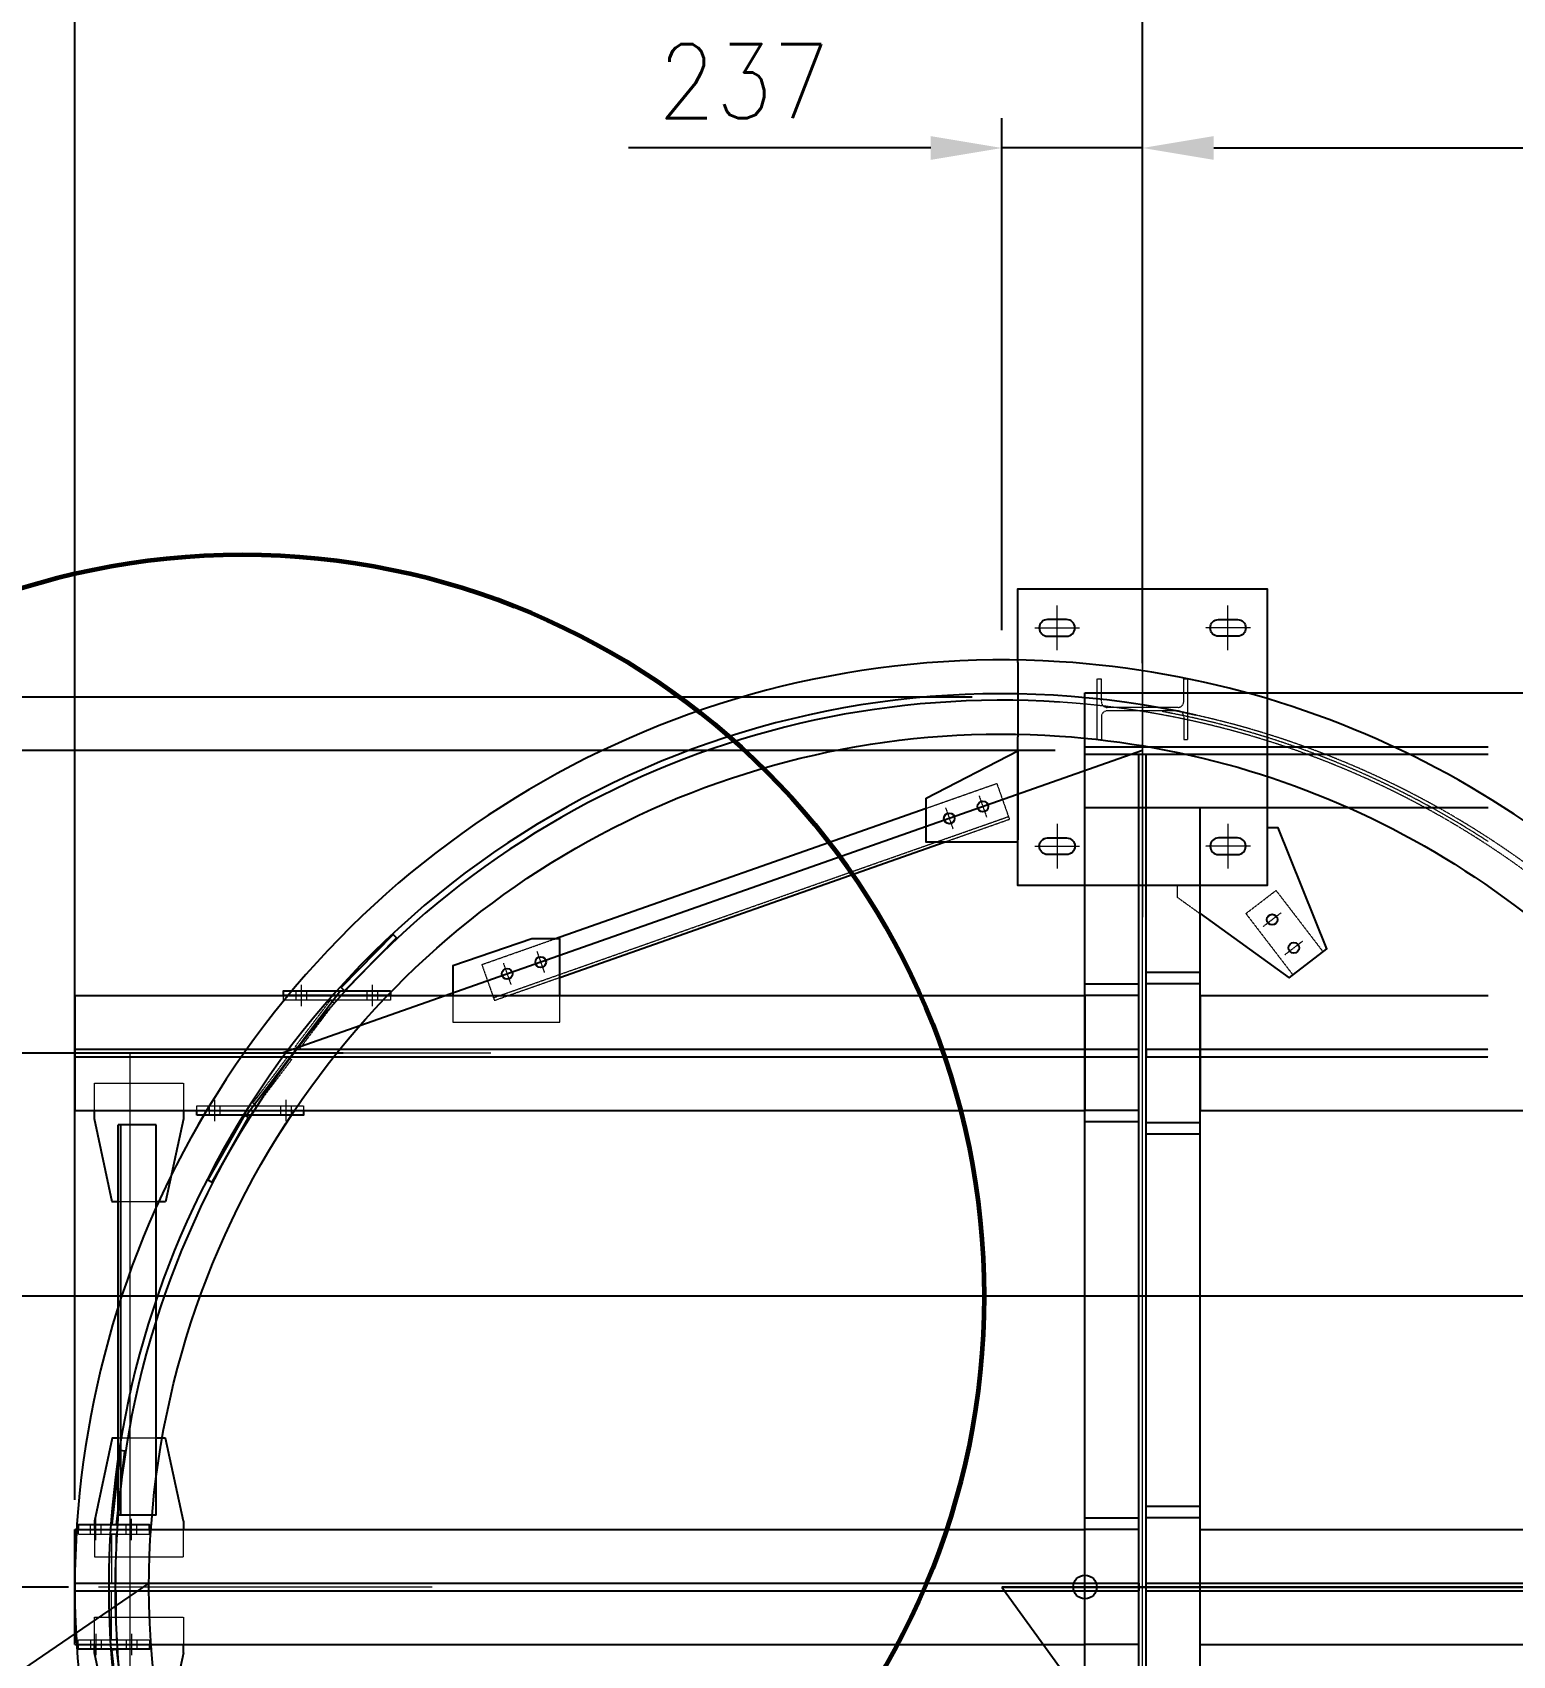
# Model space of a CAD drawing. Header units: millimetres. Extents: x 13669 to 217197, y -88248 to 24578.
# Drawn here: x 61699 to 64193, y 6108 to 8844 of the extents above; entities that cross this region are included whole.
import ezdxf

# ---------------------------------------------------------------- set-up
doc = ezdxf.new("R2010")
doc.units = ezdxf.units.MM
for name, pattern in [('CENTER', [50.8, 31.75, -6.35, 6.35, -6.35]), ('CENTER2', [1.125, 0.75, -0.125, 0.125, -0.125]), ('DASHED2', [0.375, 0.25, -0.125])]:
    doc.linetypes.add(name, pattern=pattern)
for name, color, linetype in [('CHAPA PISO', 3, 'Continuous'), ('SDDIM', 1, 'Continuous'), ('Tx-DDIM', 1, 'Continuous'), ('Tx-EJES', 1, 'CENTER'), ('Tx_DDIM', 1, 'Continuous'), ('Tx_M_EQUIPOS', 4, 'Continuous'), ('Tx_M_EXISTENTES', 8, 'Continuous'), ('Tx_M_OCULTOS', 2, 'DASHED2')]:
    doc.layers.add(name, color=color, linetype=linetype)
for name, color, linetype, lineweight in [('RELEVO', 170, 'Continuous', 30), ('TITULOS', 6, 'Continuous', 60), ('Tx_EJES', 1, 'CENTER2', 5), ('Tx_M_OCULTAS FINO', 1, 'DASHED2', 5)]:
    doc.layers.add(name, color=color, linetype=linetype, lineweight=lineweight)
doc.styles.add('ROMANS', font='romans.shx', dxfattribs={"width": 0.9})
doc.dimstyles.new('ESC 1-50', dxfattribs={"dimscale": 50, "dimtxt": 2.5, "dimasz": 2.4, "dimexe": 1, "dimexo": 1, "dimgap": 1, "dimtad": 1, "dimdec": 0, "dimtxsty": 'ROMANS', "dimcen": 2.5, "dimclrd": 256, "dimclre": 256, "dimclrt": 3, "dimadec": 0, "dimazin": 2, "dimtfac": 0.5, "dimtdec": 0, "dimtmove": 0, "dimatfit": 3, "dimfxl": 1, "dimtfill": 1, "dimtfillclr": 256, "dimtolj": 2, "dimlwd": -1, "dimarcsym": 0})

# ---------------------------------------------------------------- blocks, each defined once
blk = doc.blocks.new('*D100')
at = {"layer": 'Defpoints', "color": 0, "transparency": 16777216}
for p in [(63569.7, 8649), (65799.7, 8649), (65799.7, 7888.2)]:
    blk.add_point(p, dxfattribs=at)
at = {"layer": 'Tx_DDIM', "lineweight": -2, "transparency": 16777216}
blk.add_line((65799.7, 7938.2), (65799.7, 8699), dxfattribs=at)
at = {"layer": 'Tx_DDIM', "transparency": 16777216}
blk.add_line((63689.7, 8649), (65679.7, 8649), dxfattribs=at)
for points in [[(63689.7, 8669), (63689.7, 8629), (63569.7, 8649)], [(65679.7, 8669), (65679.7, 8629), (65799.7, 8649)]]:
    blk.add_solid(points, dxfattribs=at)
at = {"layer": 'Tx_DDIM', "color": 3, "transparency": 16777216, "insert": (64634.7, 8761.5), "char_height": 125, "attachment_point": 5, "style": 'ROMANS', "bg_fill": 3, "box_fill_scale": 1.1, "bg_fill_color": 256, "bg_fill_true_color": 13158600, "bg_fill_transparency": 0}
blk.add_mtext('\\A2;2230', dxfattribs=at)
blk = doc.blocks.new('*D103')
at = {"layer": 'Defpoints', "color": 0, "transparency": 16777216}
for p in [(74629.7, 8957.1), (74629.7, 7888.2), (63569.7, 7730.7)]:
    blk.add_point(p, dxfattribs=at)
at = {"layer": 'Tx_DDIM', "lineweight": -2, "transparency": 16777216}
for p, q in [((63569.7, 7780.7), (63569.7, 9007.1)), ((74629.7, 7938.2), (74629.7, 9007.1))]:
    blk.add_line(p, q, dxfattribs=at)
at = {"layer": 'Tx_DDIM', "transparency": 16777216}
blk.add_line((63689.7, 8957.1), (74509.7, 8957.1), dxfattribs=at)
for points in [[(63689.7, 8977.1), (63689.7, 8937.1), (63569.7, 8957.1)], [(74509.7, 8977.1), (74509.7, 8937.1), (74629.7, 8957.1)]]:
    blk.add_solid(points, dxfattribs=at)
at = {"layer": 'Tx_DDIM', "color": 3, "transparency": 16777216, "insert": (69099.7, 9069.6), "char_height": 125, "attachment_point": 5, "style": 'ROMANS', "bg_fill": 3, "box_fill_scale": 1.1, "bg_fill_color": 256, "bg_fill_true_color": 13158600, "bg_fill_transparency": 0}
blk.add_mtext('\\A2;11060', dxfattribs=at)
blk = doc.blocks.new('*D104')
at = {"layer": 'Defpoints', "color": 0, "transparency": 16777216}
for p in [(63569.7, 8957.1), (63569.7, 7730.7), (61770.2, 6320.7)]:
    blk.add_point(p, dxfattribs=at)
at = {"layer": 'Tx_DDIM', "lineweight": -2, "transparency": 16777216}
for p, q in [((61770.2, 6370.7), (61770.2, 9007.1)), ((63569.7, 7780.7), (63569.7, 9007.1))]:
    blk.add_line(p, q, dxfattribs=at)
at = {"layer": 'Tx_DDIM', "transparency": 16777216}
blk.add_line((61890.2, 8957.1), (63449.7, 8957.1), dxfattribs=at)
for points in [[(61890.2, 8977.1), (61890.2, 8937.1), (61770.2, 8957.1)], [(63449.7, 8977.1), (63449.7, 8937.1), (63569.7, 8957.1)]]:
    blk.add_solid(points, dxfattribs=at)
at = {"layer": 'Tx_DDIM', "color": 3, "transparency": 16777216, "insert": (62670, 9069.6), "char_height": 125, "attachment_point": 5, "style": 'ROMANS', "bg_fill": 3, "box_fill_scale": 1.1, "bg_fill_color": 256, "bg_fill_true_color": 13158600, "bg_fill_transparency": 0}
blk.add_mtext('\\A2;1800', dxfattribs=at)
blk = doc.blocks.new('*D106')
at = {"layer": 'Defpoints', "color": 0, "transparency": 16777216}
for p in [(63472.7, 7633.7), (61071.7, 7123.7), (62272.7, 7123.7)]:
    blk.add_point(p, dxfattribs=at)
at = {"layer": 'Tx_DDIM', "lineweight": -2, "transparency": 16777216}
for p, q in [((63422.7, 7633.7), (61021.7, 7633.7)), ((62222.7, 7123.7), (61021.7, 7123.7))]:
    blk.add_line(p, q, dxfattribs=at)
at = {"layer": 'Tx_DDIM', "transparency": 16777216}
blk.add_line((61071.7, 7513.7), (61071.7, 7243.7), dxfattribs=at)
for points in [[(61051.7, 7513.7), (61091.7, 7513.7), (61071.7, 7633.7)], [(61051.7, 7243.7), (61091.7, 7243.7), (61071.7, 7123.7)]]:
    blk.add_solid(points, dxfattribs=at)
at = {"layer": 'Tx_DDIM', "color": 3, "transparency": 16777216, "insert": (60959.2, 7378.7), "char_height": 125, "attachment_point": 5, "rotation": 90, "style": 'ROMANS', "bg_fill": 3, "box_fill_scale": 1.1, "bg_fill_color": 256, "bg_fill_true_color": 13158600, "bg_fill_transparency": 0}
blk.add_mtext('\\A2;510', dxfattribs=at)
blk = doc.blocks.new('*D107')
at = {"layer": 'Defpoints', "color": 0, "transparency": 16777216}
for p in [(62272.7, 7123.7), (61071.7, 6223.7), (61809.8, 6223.7)]:
    blk.add_point(p, dxfattribs=at)
at = {"layer": 'Tx_DDIM', "lineweight": -2, "transparency": 16777216}
for p, q in [((62222.7, 7123.7), (61021.7, 7123.7)), ((61759.8, 6223.7), (61021.7, 6223.7))]:
    blk.add_line(p, q, dxfattribs=at)
at = {"layer": 'Tx_DDIM', "transparency": 16777216}
blk.add_line((61071.7, 7003.7), (61071.7, 6343.7), dxfattribs=at)
for points in [[(61051.7, 7003.7), (61091.7, 7003.7), (61071.7, 7123.7)], [(61051.7, 6343.7), (61091.7, 6343.7), (61071.7, 6223.7)]]:
    blk.add_solid(points, dxfattribs=at)
at = {"layer": 'Tx_DDIM', "color": 3, "transparency": 16777216, "insert": (60959.2, 6673.7), "char_height": 125, "attachment_point": 5, "rotation": 90, "style": 'ROMANS', "bg_fill": 3, "box_fill_scale": 1.1, "bg_fill_color": 256, "bg_fill_true_color": 13158600, "bg_fill_transparency": 0}
blk.add_mtext('\\A2;900', dxfattribs=at)
blk = doc.blocks.new('*D108')
at = {"layer": 'Defpoints', "color": 0, "transparency": 16777216}
for p in [(61809.8, 6223.7), (61071.7, 5323.7), (61753.2, 5323.7)]:
    blk.add_point(p, dxfattribs=at)
at = {"layer": 'Tx_DDIM', "lineweight": -2, "transparency": 16777216}
for p, q in [((61759.8, 6223.7), (61021.7, 6223.7)), ((61703.2, 5323.7), (61021.7, 5323.7))]:
    blk.add_line(p, q, dxfattribs=at)
at = {"layer": 'Tx_DDIM', "transparency": 16777216}
blk.add_line((61071.7, 6103.7), (61071.7, 5443.7), dxfattribs=at)
for points in [[(61051.7, 6103.7), (61091.7, 6103.7), (61071.7, 6223.7)], [(61051.7, 5443.7), (61091.7, 5443.7), (61071.7, 5323.7)]]:
    blk.add_solid(points, dxfattribs=at)
at = {"layer": 'Tx_DDIM', "color": 3, "transparency": 16777216, "insert": (60959.2, 5773.7), "char_height": 125, "attachment_point": 5, "rotation": 90, "style": 'ROMANS', "bg_fill": 3, "box_fill_scale": 1.1, "bg_fill_color": 256, "bg_fill_true_color": 13158600, "bg_fill_transparency": 0}
blk.add_mtext('\\A2;900', dxfattribs=at)
blk = doc.blocks.new('*D93')
at = {"layer": 'Defpoints', "color": 0, "transparency": 16777216}
for p in [(62130.1, 7633.7), (60636.8, 3618.7), (63134.8, 3618.7)]:
    blk.add_point(p, dxfattribs=at)
at = {"layer": 'SDDIM', "lineweight": -2, "transparency": 16777216}
for p, q in [((62080.1, 7633.7), (60586.8, 7633.7)), ((63084.8, 3618.7), (60586.8, 3618.7))]:
    blk.add_line(p, q, dxfattribs=at)
at = {"layer": 'SDDIM', "transparency": 16777216}
blk.add_line((60636.8, 7513.7), (60636.8, 3738.7), dxfattribs=at)
for points in [[(60616.8, 7513.7), (60656.8, 7513.7), (60636.8, 7633.7)], [(60616.8, 3738.7), (60656.8, 3738.7), (60636.8, 3618.7)]]:
    blk.add_solid(points, dxfattribs=at)
at = {"layer": 'SDDIM', "color": 3, "transparency": 16777216, "insert": (60524.3, 5626.2), "char_height": 125, "attachment_point": 5, "rotation": 90, "style": 'ROMANS', "bg_fill": 3, "box_fill_scale": 1.1, "bg_fill_color": 256, "bg_fill_true_color": 13158600, "bg_fill_transparency": 0}
blk.add_mtext('\\A2;4015', dxfattribs=at)
blk = doc.blocks.new('*D89')
at = {"layer": 'Defpoints', "color": 0, "transparency": 16777216}
for p in [(63569.7, 8649), (63569.7, 8393.9), (63332.7, 7786.2)]:
    blk.add_point(p, dxfattribs=at)
at = {"layer": 'SDDIM', "lineweight": -2, "transparency": 16777216}
for p, q in [((63332.7, 7836.2), (63332.7, 8699)), ((63569.7, 8443.9), (63569.7, 8699))]:
    blk.add_line(p, q, dxfattribs=at)
at = {"layer": 'SDDIM', "transparency": 16777216}
for p, q in [((63212.7, 8649), (62703.4, 8649)), ((63569.7, 8649), (63332.7, 8649)), ((63689.7, 8649), (63809.7, 8649))]:
    blk.add_line(p, q, dxfattribs=at)
for points in [[(63212.7, 8669), (63212.7, 8629), (63332.7, 8649)], [(63689.7, 8669), (63689.7, 8629), (63569.7, 8649)]]:
    blk.add_solid(points, dxfattribs=at)
at = {"layer": 'SDDIM', "color": 3, "transparency": 16777216, "insert": (62898.1, 8761.5), "char_height": 125, "attachment_point": 5, "style": 'ROMANS', "bg_fill": 3, "box_fill_scale": 1.1, "bg_fill_color": 256, "bg_fill_true_color": 13158600, "bg_fill_transparency": 0}
blk.add_mtext('\\A2;237', dxfattribs=at)
blk = doc.blocks.new('*D91')
at = {"layer": 'Defpoints', "color": 0, "transparency": 16777216}
for p in [(63332.7, 7723.7), (60288.5, 6223.7), (61690.5, 6223.7)]:
    blk.add_point(p, dxfattribs=at)
at = {"layer": 'SDDIM', "lineweight": -2, "transparency": 16777216}
for p, q in [((63282.7, 7723.7), (60238.5, 7723.7)), ((61640.5, 6223.7), (60238.5, 6223.7))]:
    blk.add_line(p, q, dxfattribs=at)
at = {"layer": 'SDDIM', "transparency": 16777216}
blk.add_line((60288.5, 7603.7), (60288.5, 6343.7), dxfattribs=at)
for points in [[(60268.5, 7603.7), (60308.5, 7603.7), (60288.5, 7723.7)], [(60268.5, 6343.7), (60308.5, 6343.7), (60288.5, 6223.7)]]:
    blk.add_solid(points, dxfattribs=at)
at = {"layer": 'SDDIM', "color": 3, "transparency": 16777216, "insert": (60176, 6973.7), "char_height": 125, "attachment_point": 5, "rotation": 90, "style": 'ROMANS', "bg_fill": 3, "box_fill_scale": 1.1, "bg_fill_color": 256, "bg_fill_true_color": 13158600, "bg_fill_transparency": 0}
blk.add_mtext('\\A2;1500', dxfattribs=at)
blk = doc.blocks.new('W150x18')
for p, q in [((-51, 0), (-51, -7.1)), ((-51, 0), (51, 0)), ((51, 0), (51, -7.1)), ((-12.9, -7.1), (-51, -7.1)), ((-2.9, -135.9), (-2.9, -17.1)), ((2.9, -135.9), (2.9, -17.1)), ((12.9, -7.1), (51, -7.1)), ((-51, -145.9), (-51, -153)), ((-12.9, -145.9), (-51, -145.9)), ((-51, -153), (51, -153)), ((12.9, -145.9), (51, -145.9)), ((51, -145.9), (51, -153))]:
    blk.add_line(p, q)
for centre, start, end in [((-12.9, -17.1), 0, 90), ((12.9, -17.1), 90, 180), ((-12.9, -135.9), 270, 0), ((12.9, -135.9), 180, 270)]:
    blk.add_arc(centre, 10, start, end)

msp = doc.modelspace()

# ---------------------------------------------------------------- linework, layer by layer
at = {"layer": 'Tx-DDIM'}
msp.add_circle((63472.725693, 6223.7061041), 20, dxfattribs=at)
at = {"layer": 'Tx_EJES'}
for p, q in [((63713.725693, 7509.9150272), (63713.725693, 7434.5150272)), ((63751.425693, 7472.2150272), (63676.025693, 7472.2150272)), ((63773.1506807, 7337.0135229), (63803.3127265, 7360.1273931)), ((63809.6462652, 7289.3892401), (63839.808311, 7312.5031103)), ((63472.725693, 6203.7061041), (63472.725693, 6243.7061041))]:
    msp.add_line(p, q, dxfattribs=at)
msp.add_lwpolyline([(64152.2537711, 7480.0395509, 0.0994580369), (63603.445693, 7699.0740859)], format="xyb", dxfattribs=at)
at = {"layer": 'Tx_M_EQUIPOS'}
for p, q in [((63666.7256929, 3875.6061042), (63666.7256929, 7536.7061041)), ((63666.7256929, 7220.7061041), (64152.2537711, 7220.7061041)), ((63666.7256929, 7220.7061041), (63666.7256929, 7026.7061041)), ((63666.7256929, 7026.7061041), (65702.725693, 7026.7061041)), ((63666.7256929, 6320.7061041), (65702.725693, 6320.7061041)), ((63666.7256929, 6126.7061041), (63666.7256929, 6320.7061041)), ((63666.7256929, 6126.7061041), (65702.725693, 6126.7061041))]:
    msp.add_line(p, q, dxfattribs=at)
msp.add_lwpolyline([(63666.7256929, 7358.5726108), (63816.6480713, 7250.6597331), (63880.1471151, 7299.3205124), (63798.1295081, 7503.0409473), (63779.725693, 7503.0409473), (63779.725693, 7406.215027), (63680.129508, 7406.215027)], dxfattribs=at)
msp.add_lwpolyline([(63713.7256929, 7458.2150269), (63729.7256929, 7458.2150269, 1), (63729.7256929, 7486.2150269), (63713.7256929, 7486.2150269), (63697.7256929, 7486.2150269, 1), (63697.7256929, 7458.2150269)], format="xyb", close=True, dxfattribs=at)
for centre in [(63788.2317036, 7348.570458), (63824.7272881, 7300.9461752)]:
    msp.add_circle(centre, 9, dxfattribs=at)
at = {"layer": 'Tx_M_OCULTAS FINO'}
for p, q in [((63743.9242093, 7358.7117572), (63794.7234444, 7397.6403806)), ((63794.7234444, 7397.6403806), (63873.7972107, 7294.4544344)), ((63743.9242093, 7358.7117572), (63822.9979756, 7255.525811))]:
    msp.add_line(p, q, dxfattribs=at)
msp.add_lwpolyline([(63666.7256929, 7406.215027), (63628.3223358, 7406.215027), (63628.3223358, 7386.215027), (63666.7256929, 7358.5726108)], dxfattribs=at)
at = {"layer": 'Tx_M_OCULTOS'}
for p, q in [((63666.7256929, 7130.0061041), (64152.2537711, 7130.0061041)), ((63666.7256929, 7117.4061041), (64152.2537711, 7117.4061041)), ((63472.7256929, 6230.0061041), (63563.4256929, 6230.0061041)), ((63472.7256929, 6217.4061041), (63563.4256929, 6217.4061041)), ((63563.4256929, 6230.0061041), (63563.4256929, 6217.4061041)), ((63576.0256929, 6230.0061041), (63666.7256929, 6230.0061041)), ((63576.0256929, 6217.4061041), (63576.0256929, 6230.0061041)), ((63576.0256929, 6217.4061041), (63666.7256929, 6217.4061041)), ((63666.7256929, 6230.0061041), (65702.725693, 6230.0061041)), ((63666.7256929, 6217.4061041), (65702.725693, 6217.4061041)), ((63563.4256928, 6126.706104), (63472.7256928, 6126.706104))]:
    msp.add_line(p, q, dxfattribs=at)

# ---------------------------------------------------------------- dimensions: what is measured, and where the dimension line sits
at = {"layer": 'Tx_DDIM'}
dim = msp.add_linear_dim(base=(65799.725693, 8648.997096), p1=(63569.725693, 8648.997096), p2=(65799.725693, 7888.2061041), dimstyle='ESC 1-50', dxfattribs=at)
dim.commit()
dim.dimension.update_dxf_attribs({"geometry": '*D100', "text_midpoint": (64634.7256931, 8648.997096), "dimtype": 160})

# ---------------------------------------------------------------- next in the draw order: dimensions: what is measured, and where the dimension line sits
dim = msp.add_linear_dim(base=(74629.725693, 8957.1278381), p1=(63569.725693, 7730.7061041), p2=(74629.725693, 7888.2061041), dimstyle='ESC 1-50', dxfattribs=at)
dim.commit()
dim.dimension.update_dxf_attribs({"geometry": '*D103', "text_midpoint": (69099.725693, 9069.6278381)})

# ---------------------------------------------------------------- next in the draw order: linework, layer by layer
at = {"layer": 'Tx-DDIM'}
msp.add_line((63779.725693, 7755.7495924), (63779.725693, 7628.0412672), dxfattribs=at)
at = {"layer": 'Tx_EJES'}
for p, q in [((63713.725693, 7802.5150243), (63713.725693, 7877.9150243)), ((63751.425693, 7840.2150243), (63676.025693, 7840.2150243))]:
    msp.add_line(p, q, dxfattribs=at)
at = {"layer": 'Tx_M_EQUIPOS'}
msp.add_lwpolyline([(63713.7256932, 7826.2150243), (63697.7256932, 7826.2150243, -1), (63697.7256932, 7854.2150243), (63713.7256932, 7854.2150243), (63729.7256932, 7854.2150243, -1), (63729.7256932, 7826.2150243)], format="xyb", close=True, dxfattribs=at)

# ---------------------------------------------------------------- next in the draw order: dimensions: what is measured, and where the dimension line sits
at = {"layer": 'Tx_DDIM'}
dim = msp.add_linear_dim(base=(63569.7256930165, 8957.1278380546), p1=(61770.2256929183, 6320.706104122), p2=(63569.7256930165, 7730.7061041217), dimstyle='ESC 1-50', dxfattribs=at)
dim.commit()
dim.dimension.update_dxf_attribs({"geometry": '*D104', "text_midpoint": (62669.9756929674, 9069.6278380546)})

# ---------------------------------------------------------------- next in the draw order: linework, layer by layer
at = {"layer": 'Tx-DDIM'}
msp.add_line((63359.725693, 7782.1146674), (63359.725693, 7656.7578303), dxfattribs=at)
at = {"layer": 'Tx_EJES'}
for p, q in [((63569.725693, 3237.3022091), (63569.725693, 8051.5652295)), ((63569.725693, 7914.9561041), (63569.725693, 7352.4561041)), ((63425.7256924, 7802.5150243), (63425.7256924, 7877.9150243)), ((63388.0256924, 7840.2150243), (63463.4256924, 7840.2150243))]:
    msp.add_line(p, q, dxfattribs=at)
at = {"layer": 'Tx_M_EQUIPOS'}
for p, q in [((63472.725693, 7730.7061041), (65355.4256957, 7730.7061042)), ((63472.7256929, 6126.7061041), (63472.7256929, 6320.7061041))]:
    msp.add_line(p, q, dxfattribs=at)
msp.add_lwpolyline([(63359.725693, 7782.1146674), (63359.725693, 7906.215027), (63779.725693, 7906.215027), (63779.725693, 7755.7495924)], dxfattribs=at)
msp.add_lwpolyline([(63425.7256926, 7854.2150244), (63409.7256926, 7854.2150244, 1), (63409.7256926, 7826.2150244), (63425.7256926, 7826.2150244), (63441.7256926, 7826.2150244, 1), (63441.7256926, 7854.2150244)], format="xyb", close=True, dxfattribs=at)
at = {"layer": 'Tx_M_OCULTOS'}
for p, q in [((63563.425693, 7627.4061041), (63576.025693, 7627.4061041)), ((63563.425693, 7536.7061041), (63563.425693, 7627.4061041)), ((63576.025693, 7536.7061041), (63576.025693, 7627.4061041)), ((63563.4256929, 3875.6061042), (63563.4256929, 7536.7061041)), ((63576.0256929, 3875.6061042), (63576.0256929, 7536.7061041)), ((63576.0256928, 7259.7561042), (63666.7256928, 7259.7561042)), ((63576.0256928, 7240.7061042), (63666.7256928, 7240.7061042)), ((63563.4256929, 7117.4061041), (63563.4256929, 7130.0061041)), ((63576.0256929, 7130.0061041), (63666.7256929, 7130.0061041)), ((63576.0256929, 7130.0061041), (63576.0256929, 7117.4061041)), ((63576.0256929, 7117.4061041), (63666.7256929, 7117.4061041)), ((63563.4256928, 7026.7061042), (63472.7256928, 7026.7061042)), ((63563.4256928, 7007.6561042), (63472.7256928, 7007.6561042)), ((63576.0256928, 7006.7061042), (63666.7256928, 7006.7061042)), ((63576.0256928, 6987.6561042), (63666.7256928, 6987.6561042)), ((63576.0256928, 6359.756104), (63666.7256928, 6359.756104)), ((63563.4256928, 6339.756104), (63472.7256928, 6339.756104)), ((63563.4256928, 6320.706104), (63472.7256928, 6320.706104)), ((63576.0256928, 6340.706104), (63666.7256928, 6340.706104))]:
    msp.add_line(p, q, dxfattribs=at)

# ---------------------------------------------------------------- next in the draw order: block references
at = {"layer": 'Tx_M_OCULTAS FINO', "rotation": 90}
msp.add_blockref('W150x18', (63493.225693, 7703.2179172), dxfattribs=at)

# ---------------------------------------------------------------- next in the draw order: dimensions: what is measured, and where the dimension line sits
at = {"layer": 'Tx_DDIM'}
dim = msp.add_linear_dim(base=(61071.7459005, 7123.7061041), p1=(63472.725693, 7633.7061041), p2=(62272.7256932, 7123.7061041), angle=90, dimstyle='ESC 1-50', dxfattribs=at)
dim.commit()
dim.dimension.update_dxf_attribs({"geometry": '*D106', "text_midpoint": (60959.2459005, 7378.7061041)})

# ---------------------------------------------------------------- next in the draw order: linework, layer by layer
at = {"layer": 'Tx_EJES'}
for p, q in [((63294.3650982, 7556.996121), (63306.9734603, 7521.1488169)), ((63237.7640919, 7537.0881808), (63250.372454, 7501.2408768)), ((63425.7256924, 7509.9150272), (63425.7256924, 7434.5150272)), ((63388.0256924, 7472.2150272), (63463.4256924, 7472.2150272))]:
    msp.add_line(p, q, dxfattribs=at)
at = {"layer": 'Tx_M_EQUIPOS'}
for p, q in [((63472.725693, 7536.7061041), (63472.725693, 7730.7061041)), ((63666.7256929, 7536.7061041), (63472.7256929, 7536.7061041)), ((63472.7256929, 3875.6061042), (63472.7256929, 7536.7061041)), ((64152.2537711, 7536.7061042), (63472.725693, 7536.7061041)), ((63472.7256929, 7220.7061041), (63472.7256929, 7026.7061041))]:
    msp.add_line(p, q, dxfattribs=at)
for points in [[(63205.0639362, 7553.0958153), (63359.725693, 7633.0958153), (63359.725693, 7483.0958153)], [(63779.725693, 7628.0412672), (63779.725693, 7406.215027), (63359.725693, 7406.215027), (63359.725693, 7656.7578303)], [(63231.4841572, 7479.0958153), (63205.0639362, 7479.0958153), (63205.0639362, 7553.0958153)], [(63359.725693, 7479.0958153), (63231.4841572, 7479.0958153)]]:
    msp.add_lwpolyline(points, dxfattribs=at)
msp.add_lwpolyline([(63429.725693, 7657.9296746, -0.2290890454), (64517.1497064, 7038.2894375, 0.028270565), (64625.2532226, 6898.7061041, 0.0454955289), (64830.07797, 6702.3228056, 0.0454955289)], format="xyb", dxfattribs=at)
msp.add_lwpolyline([(63425.7256922, 7486.2150272), (63441.7256922, 7486.2150272, -1), (63441.7256922, 7458.2150272), (63425.7256922, 7458.2150272), (63409.7256922, 7458.2150272, -1), (63409.7256922, 7486.2150272)], format="xyb", close=True, dxfattribs=at)
for centre in [(63244.068273, 7519.1645288), (63300.6692793, 7539.0724689)]:
    msp.add_circle(centre, 9, dxfattribs=at)
at = {"layer": 'Tx_M_OCULTAS FINO'}
for p, q in [((63205.0639362, 7536.1872649), (63324.0643619, 7578.0425871)), ((63324.0643619, 7578.0425871), (63345.2994981, 7517.6681803)), ((63235.6329701, 7479.0958153), (63345.2994981, 7517.6681803))]:
    msp.add_line(p, q, dxfattribs=at)
for points in [[(65804.5671121, 6429.1061041, -0.2469281461), (64573.0957172, 7076.7661041, 0.2298917564), (63429.725693, 7725.9777706, 0.1974845647)], [(65804.5671121, 6418.3061041, -0.2469281461), (64564.1970881, 7070.6461041, 0.2297689492), (63429.725693, 7715.1551177, 0.1971266035)]]:
    msp.add_lwpolyline(points, format="xyb", dxfattribs=at)
at = {"layer": 'Tx_M_OCULTOS'}
for p, q in [((63472.725693, 7640.0061041), (64152.2537711, 7640.0061042)), ((63472.725693, 7627.4061041), (64152.2537711, 7627.4061042)), ((63563.4256928, 7239.7561042), (63472.7256928, 7239.7561042)), ((63563.4256928, 7220.7061042), (63472.7256928, 7220.7061042)), ((63472.7256929, 7130.0061041), (63563.4256929, 7130.0061041)), ((63472.7256929, 7117.4061041), (63563.4256929, 7117.4061041))]:
    msp.add_line(p, q, dxfattribs=at)

# ---------------------------------------------------------------- next in the draw order: dimensions: what is measured, and where the dimension line sits
at = {"layer": 'SDDIM'}
dim = msp.add_linear_dim(base=(63569.725693, 8648.997096), p1=(63332.7256932, 7786.2061041), p2=(63569.725693, 8393.9169711), dimstyle='ESC 1-50', override={"dimtfillclr": 0, "dimarcsym": 1}, dxfattribs=at)
dim.commit()
dim.dimension.update_dxf_attribs({"geometry": '*D89', "text_midpoint": (62898.0828361, 8648.997096), "dimtype": 160})
at = {"layer": 'Tx_DDIM'}
dim = msp.add_linear_dim(base=(61071.7459005, 6223.7061041), p1=(62272.7256932, 7123.7061041), p2=(61809.8238129, 6223.7061041), angle=90, dimstyle='ESC 1-50', dxfattribs=at)
dim.commit()
dim.dimension.update_dxf_attribs({"geometry": '*D107', "text_midpoint": (60959.2459005, 6673.7061041)})

# ---------------------------------------------------------------- next in the draw order: linework, layer by layer
at = {"layer": 'Tx_M_EQUIPOS'}
msp.add_lwpolyline([(64906.1262607, 6801.5607095, -0.0254635619), (64796.7073748, 6898.7061041, -0.0478802715), (64620.1430989, 7109.1227708, 0.2305128716), (63429.725693, 7783.1923176)], format="xyb", dxfattribs=at)

# ---------------------------------------------------------------- next in the draw order: dimensions: what is measured, and where the dimension line sits
at = {"layer": 'Tx_DDIM'}
dim = msp.add_linear_dim(base=(61071.7459005, 5323.7061041), p1=(61809.8238129, 6223.7061041), p2=(61753.2256929, 5323.7061041), angle=90, dimstyle='ESC 1-50', dxfattribs=at)
dim.commit()
dim.dimension.update_dxf_attribs({"geometry": '*D108', "text_midpoint": (60959.2459005, 5773.7061041)})

# ---------------------------------------------------------------- next in the draw order: dimensions: what is measured, and where the dimension line sits
at = {"layer": 'SDDIM'}
dim = msp.add_linear_dim(base=(60636.8008299, 3618.7061042), p1=(62130.1107968, 7633.7061041), p2=(63134.7806224, 3618.7061042), angle=90, dimstyle='ESC 1-50', dxfattribs=at)
dim.commit()
dim.dimension.update_dxf_attribs({"geometry": '*D93', "text_midpoint": (60524.3008299, 5626.2061042)})

# ---------------------------------------------------------------- next in the draw order: linework, layer by layer
at = {"layer": 'Tx-DDIM'}
for p, q in [((63569.7256931, 7633.7061041), (62119.725693, 7123.7061041)), ((62217.9712439, 7228.6061041), (62059.8087744, 7018.8061041))]:
    msp.add_line(p, q, dxfattribs=at)
at = {"layer": 'Tx_EJES'}
for p, q in [((62549.0987429, 7294.8679546), (62561.707105, 7259.0206506)), ((62492.4977366, 7274.9600144), (62505.1060987, 7239.1127104)), ((62471.3619186, 7123.7061041), (61770.2256929, 7123.7061041)), ((61863.2256929, 5323.7061041), (61863.2256929, 7123.7061041)), ((62372.3238129, 6223.7061041), (61809.8238129, 6223.7061041)), ((61805.8653123, 6144.6061041), (61805.8653123, 6108.8061041)), ((61865.8653123, 6144.6061041), (61865.8653123, 6108.8061041))]:
    msp.add_line(p, q, dxfattribs=at)
at = {"layer": 'Tx_M_EQUIPOS'}
for p, q in [((62578.7555896, 7315.8995017), (63205.0639362, 7536.1872649)), ((62587.5704292, 7251.1565768), (63235.6329701, 7479.0958153)), ((61770.2256929, 7220.7061041), (63472.7256929, 7220.7061041)), ((61770.2256929, 7220.7061041), (61770.2256929, 7026.7061041)), ((61770.2256929, 7026.7061041), (63472.7256929, 7026.7061041)), ((61843.2256929, 6344.6677157), (61843.2256929, 7002.7444926)), ((61907.2256929, 7002.7444926), (61843.2256929, 7002.7444926)), ((61848.0256929, 6344.6677157), (61848.0256929, 7002.7444926)), ((61907.2256929, 6344.6677157), (61907.2256929, 7002.7444926)), ((61770.2256929, 6320.7061041), (63472.7256929, 6320.7061041)), ((61770.2256929, 6126.7061041), (61770.2256929, 6320.7061041)), ((61907.2256929, 6344.6677157), (61843.2256929, 6344.6677157)), ((61770.2256929, 6126.7061041), (63472.7256929, 6126.7061041)), ((61953.2256929, 6112.7444926), (61953.2256929, 6126.7061041))]:
    msp.add_line(p, q, dxfattribs=at)
for points in [[(62224.6989992, 7228.6061041), (62312.2651955, 7317.809026), (62306.5562085, 7323.4132626), (62218.9900122, 7234.2103407)], [(62056.196111, 7018.8061041), (61994.4911132, 6910.0978098), (62001.4484441, 6906.1486899), (62063.1534418, 7014.8569843)], [(61775.8653123, 6118.8061041), (61775.8653123, 6126.7061041), (61895.8653123, 6126.7061041), (61895.8653123, 6118.8061041)], [(61840.4232457, 6118.8061048), (61854.3482498, 5994.5841492), (61846.3980446, 5993.6929489), (61832.4730405, 6117.9149045)]]:
    msp.add_lwpolyline(points, close=True, dxfattribs=at)
for points in [[(62587.5704292, 7220.7061041), (62587.5704292, 7315.8995017), (62540.2997969, 7315.8995017), (62407.5664635, 7270.8995017), (62407.5664635, 7220.7061041)], [(61803.2256929, 7012.7444926), (61803.2256929, 7026.7061041)], [(61843.2256929, 6872.7444926), (61833.2256929, 6872.7444926), (61803.2256929, 7012.7444926)], [(61953.2256929, 7012.7444926), (61923.2256929, 6872.7444926)], [(61953.2256929, 7026.7061041), (61953.2256929, 7012.7444926)], [(61923.2256929, 6872.7444926), (61907.2256929, 6872.7444926)], [(61843.2256929, 6474.6677157), (61833.2256929, 6474.6677157), (61803.2256929, 6334.6677157)], [(61923.2256929, 6474.6677157), (61907.2256929, 6474.6677157)], [(61953.2256929, 6334.6677157), (61923.2256929, 6474.6677157)], [(61803.2256929, 6334.6677157), (61803.2256929, 6320.7061041)], [(61803.2256929, 6112.7444926), (61803.2256929, 6126.7061041)], [(61843.2256929, 5972.7444926), (61833.2256929, 5972.7444926), (61803.2256929, 6112.7444926)], [(61953.2256929, 6112.7444926), (61923.2256929, 5972.7444926)]]:
    msp.add_lwpolyline(points, dxfattribs=at)
for centre in [(62555.402924, 7276.9443026), (62498.8019176, 7257.0363624)]:
    msp.add_circle(centre, 9, dxfattribs=at)
at = {"layer": 'Tx_M_OCULTAS FINO'}
for p, q in [((62475.8049938, 7216.9342241), (63343.7068629, 7522.1962608)), ((62456.1624928, 7272.7805504), (62578.7555896, 7315.8995017)), ((62456.1624928, 7272.7805504), (62477.397629, 7212.4061436)), ((62477.397629, 7212.4061436), (62587.5704292, 7251.1565768)), ((61796.8653123, 6134.6061041), (61796.8653123, 6118.8061041)), ((61814.8653123, 6134.6061041), (61814.8653123, 6118.8061041)), ((61856.8653123, 6134.6061041), (61856.8653123, 6118.8061041)), ((61874.8653123, 6134.6061041), (61874.8653123, 6118.8061041))]:
    msp.add_line(p, q, dxfattribs=at)
for points in [[(62207.4189459, 7207.9755323), (62148.3567723, 7130.0061041), (62141.9798156, 7134.8366759), (62201.0419893, 7212.8061041)], [(62070.3411649, 7039.4219221), (62129.1313023, 7117.4061041), (62135.5194082, 7112.5902862), (62076.7292708, 7034.6061041)], [(61775.8653123, 6126.7061041), (61775.8653123, 6134.6061041), (61895.8653123, 6134.6061041), (61895.8653123, 6126.7061041)]]:
    msp.add_lwpolyline(points, close=True, dxfattribs=at)
for points in [[(62407.5664635, 7220.7061041), (62407.5664635, 7175.8995017), (62587.5704292, 7175.8995017), (62587.5704292, 7220.7061041)], [(61803.2256929, 7026.7061041), (61803.2256929, 7072.7444926), (61953.2256929, 7072.7444926), (61953.2256929, 7026.7061041)], [(61907.2256929, 6872.7444926), (61843.2256929, 6872.7444926)], [(61907.2256929, 6474.6677157), (61843.2256929, 6474.6677157)], [(61803.2256929, 6320.7061041), (61803.2256929, 6274.6677157), (61953.2256929, 6274.6677157), (61953.2256929, 6320.7061041)], [(61803.2256929, 6126.7061041), (61803.2256929, 6172.7444926), (61953.2256929, 6172.7444926), (61953.2256929, 6126.7061041)]]:
    msp.add_lwpolyline(points, dxfattribs=at)
at = {"layer": 'Tx_M_OCULTAS FINO', "color": 5}
for points in [[(61831.8653122, 6312.8061034), (61831.8653122, 6230.0061034), (61839.8653122, 6230.0061034), (61839.8653122, 6312.8061034)], [(61831.8653123, 6134.6061041), (61831.8653123, 6217.4061041), (61839.8653123, 6217.4061041), (61839.8653123, 6134.6061041)]]:
    msp.add_lwpolyline(points, close=True, dxfattribs=at)
at = {"layer": 'Tx_M_OCULTOS'}
for p, q in [((61770.2256929, 7130.0061041), (63472.7256929, 7130.0061041)), ((61770.2256929, 7117.4061041), (63472.7256929, 7117.4061041)), ((61770.2256929, 6230.0061041), (63472.7256929, 6230.0061041)), ((61770.2256929, 6217.4061041), (63472.7256929, 6217.4061041))]:
    msp.add_line(p, q, dxfattribs=at)

# ---------------------------------------------------------------- next in the draw order: dimensions: what is measured, and where the dimension line sits
at = {"layer": 'SDDIM'}
dim = msp.add_linear_dim(base=(60288.518287, 6223.7061041), p1=(63332.7256933, 7723.7061041), p2=(61690.5265276, 6223.7061041), angle=90, dimstyle='ESC 1-50', override={"dimtfillclr": 0, "dimarcsym": 1}, dxfattribs=at)
dim.commit()
dim.dimension.update_dxf_attribs({"geometry": '*D91', "text_midpoint": (60176.018287, 6973.7061041)})

# ---------------------------------------------------------------- next in the draw order: linework, layer by layer
for p, q in [((61895.2394985, 6230.0061041), (59049.8866884, 4288.9784107)), ((63332.7256932, 6223.7061041), (66593.998474, 1719.0598894))]:
    msp.add_line(p, q)
at = {"layer": 'CHAPA PISO'}
for q in [(58666.2797936, 6713.7061041), (62052.7256928, 6713.7061041)]:
    msp.add_line((65799.7256928, 6713.7061041), q, dxfattribs=at)
at = {"layer": 'RELEVO'}
msp.add_line((63332.7256932, 6223.7061041), (67832.7256932, 6223.7061041), dxfattribs=at)
at = {"layer": 'TITULOS'}
msp.add_circle((62052.7256928, 6713.7061041), 1250, dxfattribs=at)
at = {"layer": 'Tx-EJES'}
msp.add_line((61770.2256929, 7220.7061041), (61770.2256929, 23130.784364), dxfattribs=at)
at = {"layer": 'Tx_EJES'}
for p, q in [((62152.0156504, 7202.8061041), (62152.0156504, 7238.6061041)), ((62272.0156504, 7202.8061041), (62272.0156504, 7238.6061041)), ((62005.7643678, 7044.6061041), (62005.7643678, 7008.8061041)), ((62125.7643678, 7044.6061041), (62125.7643678, 7008.8061041)), ((61805.8653122, 6302.8061034), (61805.8653122, 6338.6061034)), ((61865.8653122, 6302.8061034), (61865.8653122, 6338.6061034))]:
    msp.add_line(p, q, dxfattribs=at)
at = {"layer": 'Tx_M_EQUIPOS'}
msp.add_line((61953.2256929, 6334.6677157), (61953.2256929, 6320.7061041), dxfattribs=at)
for points in [[(62302.0156504, 7228.6061041), (62302.0156504, 7220.7061041), (62122.0156504, 7220.7061041), (62122.0156504, 7228.6061041)], [(61975.7643678, 7018.8061041), (61975.7643678, 7026.7061041), (62155.7643678, 7026.7061041), (62155.7643678, 7018.8061041)], [(61840.4232457, 6328.6061034), (61854.3482498, 6452.8280591), (61846.3980446, 6453.7192593), (61832.4730405, 6329.4973037)], [(61775.8653122, 6328.6061034), (61775.8653122, 6320.7061034), (61895.8653122, 6320.7061034), (61895.8653122, 6328.6061034)]]:
    msp.add_lwpolyline(points, close=True, dxfattribs=at)
at = {"layer": 'Tx_M_EXISTENTES'}
for points in [[(63429.725693, 7783.1923176, 0.2888950362), (61967.5127977, 6983.7061041)], [(63659.4150752, 7693.2309279, 0.3259438051), (62033.2530463, 6983.7061041)], [(63429.725693, 7715.1551177, 0.2827704654), (62045.7800223, 6983.7061041)], [(62112.5592087, 6983.7061041, -0.2770980326), (63429.725693, 7657.9296746, -0.2427243638)], [(61992.3536367, 7026.7061041, 0.1357620361), (61770.2256932, 6223.7061041, 0.1534125901), (62051.0445472, 5330.0061041, 0.0548937564)], [(62059.3757178, 7026.7061041, 0.1415926373), (61827.3256932, 6223.7061041, 0.160251766), (62121.3093857, 5330.0061041, 0.0570164597)], [(62072.1622636, 7026.7061041, 0.1427565611), (61838.1256932, 6223.7061041, 0.1616217045), (62134.7567996, 5330.0061041, 0.0574367404)], [(62206.8009355, 5330.0061041, -0.1693200221), (61895.2256932, 6223.7061041, -0.1492709435), (62140.4181616, 7026.7061041)]]:
    msp.add_lwpolyline(points, format="xyb", dxfattribs=at)
at = {"layer": 'Tx_M_OCULTAS FINO'}
for p, q in [((62143.0156504, 7212.8061041), (62143.0156504, 7228.6061041)), ((62161.0156504, 7212.8061041), (62161.0156504, 7228.6061041)), ((62263.0156504, 7212.8061041), (62263.0156504, 7228.6061041)), ((62281.0156504, 7212.8061041), (62281.0156504, 7228.6061041)), ((61996.7643678, 7034.6061041), (61996.7643678, 7018.8061041)), ((62014.7643678, 7034.6061041), (62014.7643678, 7018.8061041)), ((62116.7643678, 7034.6061041), (62116.7643678, 7018.8061041)), ((62134.7643678, 7034.6061041), (62134.7643678, 7018.8061041)), ((61796.8653122, 6312.8061034), (61796.8653122, 6328.6061034)), ((61814.8653122, 6312.8061034), (61814.8653122, 6328.6061034)), ((61856.8653122, 6312.8061034), (61856.8653122, 6328.6061034)), ((61874.8653122, 6312.8061034), (61874.8653122, 6328.6061034))]:
    msp.add_line(p, q, dxfattribs=at)
for points in [[(62302.0156504, 7220.7061041), (62302.0156504, 7212.8061041), (62122.0156504, 7212.8061041), (62122.0156504, 7220.7061041)], [(61975.7643678, 7026.7061041), (61975.7643678, 7034.6061041), (62155.7643678, 7034.6061041), (62155.7643678, 7026.7061041)], [(61775.8653122, 6320.7061034), (61775.8653122, 6312.8061034), (61895.8653122, 6312.8061034), (61895.8653122, 6320.7061034)]]:
    msp.add_lwpolyline(points, close=True, dxfattribs=at)

doc.saveas('drawing.dxf')
